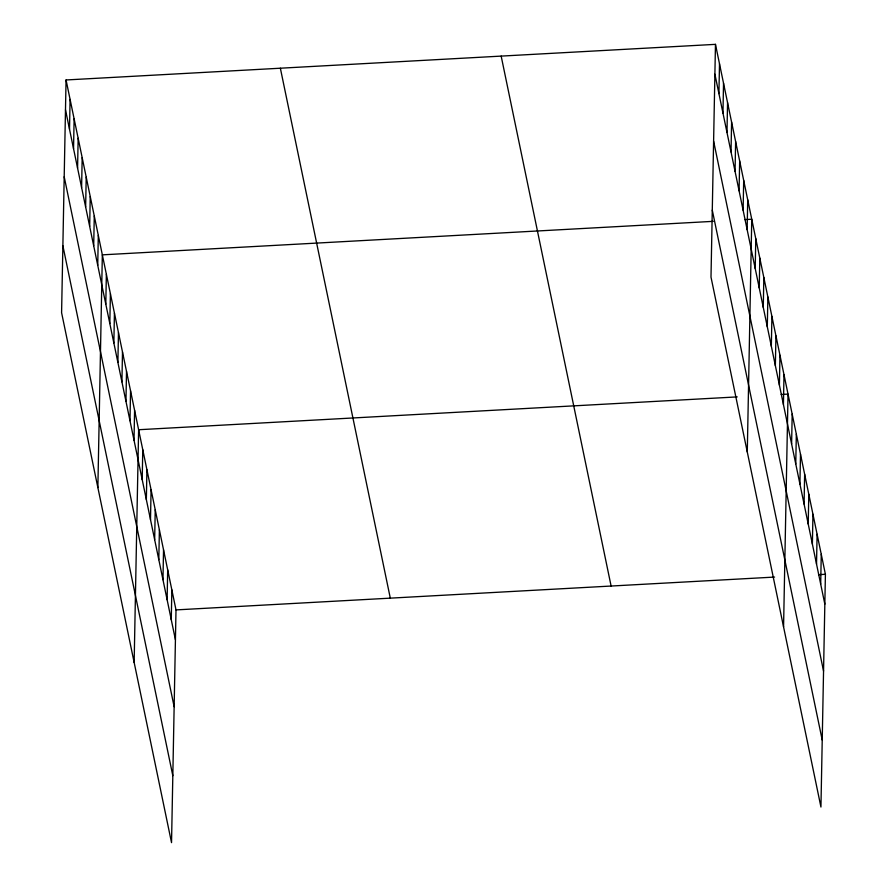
<?xml version="1.0" encoding="UTF-8"?>
<svg xmlns="http://www.w3.org/2000/svg" width="887" height="887" viewBox="0 0 887 887"><rect width="100%" height="100%" fill="white"/><g stroke="black" fill="none" stroke-linecap="round" stroke-linejoin="round"><path stroke-width="1.33" d="M66.059 79.963L61.591 312.712L171.535 842.65L176.003 609.901L66.059 79.963L715.465 44.35L825.409 574.288L820.941 807.037L710.997 277.099L715.465 44.35M69.519 129.247L70.084 99.399M73.543 148.683L74.12 118.825M77.579 168.109L78.156 138.261M81.604 187.545L82.181 157.686M85.64 206.97L86.216 177.123M89.676 226.407L90.241 196.548M93.7 245.832L94.277 215.984M97.736 265.268L98.302 235.41M97.869 487.595L102.338 254.846L713.281 221.34M105.797 304.13L106.373 274.271M109.822 323.555L110.398 293.708M113.858 342.992L114.434 313.133M117.893 362.428L118.459 332.57M121.918 381.853L122.495 351.995M125.954 401.29L126.519 371.431M129.979 420.715L130.555 390.868M134.015 440.152L134.591 410.293M134.148 662.467L138.616 429.729L737.208 396.899M142.197 479.601L142.774 449.742M146.355 499.614L146.92 469.766M150.502 519.638L151.078 489.779M154.66 539.662L155.236 509.803M158.817 559.675L159.383 529.827M162.964 579.699L163.541 549.84M167.122 599.712L167.687 569.864M171.269 619.736L171.845 589.888M718.925 93.634L719.501 63.786M722.96 113.07L723.537 83.212M726.985 132.496L727.562 102.648M731.021 151.932L731.598 122.073M735.057 171.357L735.622 141.51M739.082 190.794L739.658 160.935M743.118 210.219L743.694 180.371M747.142 229.655L747.719 199.797M747.286 451.971L751.755 219.233L744.88 219.61M755.214 268.517L755.779 238.658M759.239 287.942L759.815 258.095M763.275 307.379L763.84 277.52M767.299 326.804L767.876 296.957M771.335 346.24L771.912 316.382M775.36 365.666L775.937 335.818M779.396 385.102L779.972 355.243M783.432 404.527L783.997 374.68M783.565 626.854L788.033 394.105L781.159 394.482M791.614 443.977L792.191 414.129M795.761 464.001L796.338 434.153M799.919 484.025L800.495 454.166M804.077 504.038L804.642 474.19M808.223 524.062L808.8 494.203M812.381 544.086L812.947 514.227M816.528 564.099L817.104 534.251M820.686 584.123L821.262 554.264M176.003 609.901L774.584 577.071M818.546 574.665L825.409 574.288M714.9 74.209L824.843 604.136M713.614 141.155L823.557 671.093M712.283 210.141L822.227 740.08M501.166 56.103L611.11 586.041M280.359 68.21L390.302 598.148M65.483 109.822L175.426 639.76M64.197 176.779L174.14 706.706M62.877 245.754L172.821 775.693"/></g></svg>
